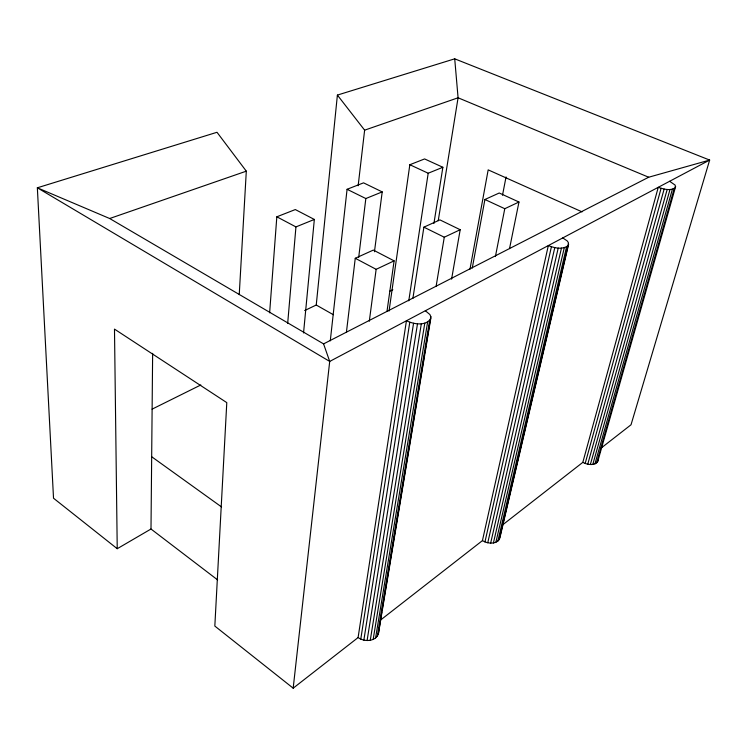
<?xml version="1.0" encoding="UTF-8"?>
<svg xmlns="http://www.w3.org/2000/svg" width="747" height="747" viewBox="0 0 747 747"><rect width="100%" height="100%" fill="white"/><g stroke="black" fill="none" stroke-linecap="round" stroke-linejoin="round"><path stroke-width="1.12" d="M217.62 579.905L150.997 529.016L152.64 353.35M150.997 529.016L117.232 548.709L114.487 329.11L226.789 402.624L214.828 626.07L293.179 688.174L358.093 637.564C364.134 642.018 375.424 641.869 378.374 633.886L430.748 318.661L430.823 316.616L429.889 314.524L425.342 310.752M239.236 294.626L246.305 171.166L217.004 132.284L37.35 187.796L53.523 498.221L117.232 548.709M269.63 312.834L276.829 216.798L295.308 209.562L314.338 219.441L303.543 332.957M378.374 633.886L381.792 611.961M287.679 323.367L295.943 226.911L314.338 219.441M304.664 310.556L316.242 305.019L337.392 95.084L454.718 58.826L709.65 160.073L631.028 424.772L600.765 448.359M330.277 340.865L347.075 189.29L363.546 182.847L382.203 191.895L374.452 251.767M293.179 688.174L329.707 361.436L323.572 343.891L109.669 218.516L37.35 187.796L329.707 361.436L709.65 160.073L648.685 177.226L323.572 343.891M358.149 185.77L364.629 130.165L337.392 95.084M346.421 332.247L355.255 258.275L373.341 250.077L394.108 260.852L386.983 311.443M358.691 257.435L365.834 198.543L382.203 191.895M369.307 321.229L376.143 269.322L394.108 260.852M389.056 311.041L409.832 164.723L424.604 158.934L442.868 167.272L433.914 223.465M408.768 300.836L428.199 173.229L442.868 167.272M358.093 637.564L406.433 320.771C413.679 324.179 425.631 326.439 430.748 318.661M412.904 298.342L423.885 227.163L439.927 219.889L460.189 229.721L451.59 279.145M360.782 639.115L409.776 322.246M363.854 640.132L413.549 323.283M367.094 640.524L417.498 323.787M370.269 640.282L421.327 323.74M438.237 220.692L458.079 97.782L454.718 58.826M373.173 639.413L424.791 323.143M375.592 637.985L427.629 322.041M377.366 636.099L429.656 320.51M382.175 609.655L416.901 400.504M417.274 398.207L417.657 395.91M418.04 393.613L424.333 355.693M424.716 353.387L425.099 351.09M425.482 348.793L425.865 346.496M426.248 344.199L430.823 316.616M436.089 286.484L444.278 237.219L460.189 229.721M469.966 269.256L488.174 169.868L582.072 211.868M472.272 268.033L484.906 199.496L499.229 193.006L518.969 202.026L509.529 248.63M502.507 195.228L506.046 176.936M495.401 256.576L504.776 208.712L518.969 202.026M380.746 619.898L482.431 540.623L548.326 245.576C554.358 247.957 562.426 249.993 568.019 245.66L568.383 242.607L567.253 240.954L562.771 237.919M568.644 244.213L499.883 537.859C498.072 543.984 489.855 543.9 484.962 541.911L551.407 246.781M487.763 542.77L554.778 247.63M490.648 543.134L558.214 248.079M493.412 542.976L561.464 248.097M495.877 542.303L564.302 247.668M497.857 541.164L566.543 246.837M500.06 534.787L501.125 530.258M502.451 524.59L504.038 517.802M506.952 505.346L507.745 501.947M508.268 499.678L509.333 495.149M511.452 486.092L512.246 482.693M515.159 470.236L515.953 466.838M516.485 464.569L517.54 460.04M519.66 450.983L520.454 447.584M523.367 435.127L524.161 431.729M524.693 429.469L525.748 424.94M527.868 415.874L528.661 412.484M536.075 380.774L536.869 377.375M544.283 345.665L545.077 342.266M552.491 310.556L553.284 307.157M499.22 539.651L568.019 245.66M502.778 524.758L582.819 462.356L658.256 187.32C663.513 189.066 670.451 191.26 675.325 187.609L675.195 185.144L669.648 181.278M598.095 460.245C596.722 465.68 589.299 464.951 585.181 463.457L661.095 188.319M587.758 464.195L664.148 189.056M590.363 464.531L667.183 189.458M592.81 464.429L670.003 189.505M594.939 463.896L672.403 189.187M596.592 462.972L674.214 188.543M597.675 461.73L675.662 186.451M152.08 409.16L200.812 384.976M389.729 291.246L392.838 289.705M109.669 218.516L246.305 171.166M364.629 130.165L458.079 97.782L648.685 177.226M409.832 164.723L428.199 173.229M484.906 199.496L504.776 208.712M582.819 462.356L585.181 463.457M347.075 189.29L365.834 198.543M423.885 227.163L444.278 237.219M482.431 540.623L484.962 541.911M276.829 216.798L295.943 226.911M355.255 258.275L376.143 269.322M316.242 305.019L333.358 314.72M151.669 456.734L221.551 506.942"/></g></svg>
